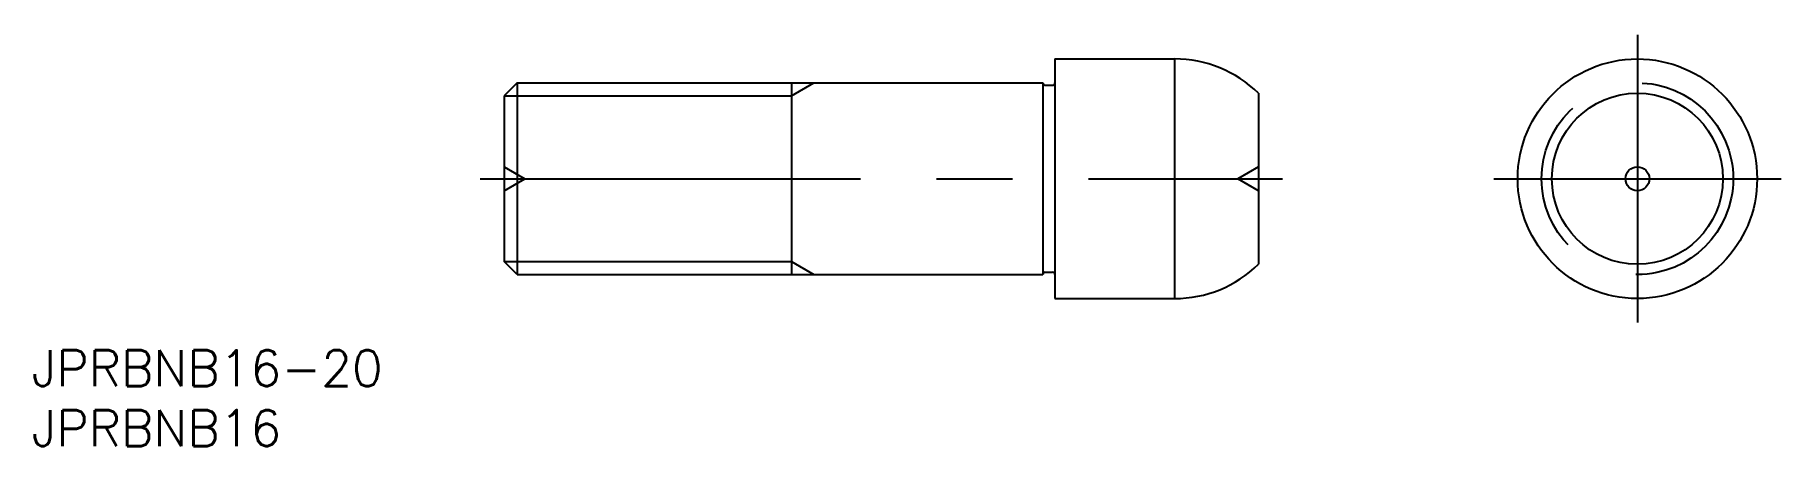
# Model space of a CAD drawing. Extents: x -39 to 107, y -22 to 12.
import ezdxf

# ---------------------------------------------------------------- set-up
doc = ezdxf.new("R2010")
doc.units = 0
doc.linetypes.add('CENTER', pattern=[50.8, 31.75, -6.35, 6.35, -6.35])
doc.linetypes.add('DASHED', pattern=[19.05, 12.7, -6.35])
doc.layers.get('0').update_dxf_attribs({"linetype": 'CONTINUOUS'})
doc.layers.add('CENTER', color=1, linetype='CENTER')
doc.styles.get("Standard").update_dxf_attribs({"font": 'txt.shx', "height": 3, "bigfont": 'bigfont.shx'})

msp = doc.modelspace()

# ---------------------------------------------------------------- linework, layer by layer
at = {"color": 7, "linetype": 'CONTINUOUS'}
for p, q in [((46, 10), (56, 10)), ((46, 10), (46, -10)), ((56, 10), (56, -10)), ((1.08, 8), (0, 6.92)), ((1.08, 8), (45, 8)), ((1.08, 8), (1.08, -8)), ((24, 8), (24, -8)), ((45, 8), (45, -8)), ((45.2, 7.8), (45.8, 7.8)), ((0, 6.92), (0, -6.92)), ((63, 7.14), (63, -7.14)), ((1.08, -8), (0, -6.92)), ((1.08, -8), (45, -8)), ((45.2, -7.8), (45.8, -7.8)), ((46, -10), (56, -10))]:
    msp.add_line(p, q, dxfattribs=at)
at = {"color": 3, "linetype": 'CONTINUOUS'}
for p, q in [((24, 6.92), (25.87, 8)), ((0, 6.92), (24, 6.92)), ((0, -6.92), (24, -6.92)), ((24, -6.92), (25.87, -8))]:
    msp.add_line(p, q, dxfattribs=at)
at = {"color": 3, "linetype": 'DASHED'}
for p, q in [((0, 1), (1.73, 0)), ((0, -1), (1.73, 0)), ((63, 1), (61.27, 0)), ((63, -1), (61.27, 0))]:
    msp.add_line(p, q, dxfattribs=at)
at = {"color": 7, "linetype": 'CONTINUOUS'}
for radius in [10, 7.14, 1]:
    msp.add_circle((94.66, 0), radius, dxfattribs=at)
at = {"color": 3, "linetype": 'DASHED'}
msp.add_circle((94.66, 0), 8, dxfattribs=at)
at = {"color": 7, "linetype": 'CONTINUOUS'}
for centre, radius, start, end in [((56, 0), 10, 45.573, 90), ((45.2, 8), 0.2, 180, 270), ((45.8, 8), 0.2, 270, 0), ((56, 0), 10, 270, 314.427), ((45.2, -8), 0.2, 90, 180), ((45.8, -8), 0.2, 0, 90)]:
    msp.add_arc(centre, radius, start, end, dxfattribs=at)
at = {"layer": 'CENTER', "color": 1, "linetype": 'CENTER'}
for p, q in [((94.66, 12), (94.66, -12)), ((-2, 0), (65, 0)), ((82.66, 0), (106.66, 0))]:
    msp.add_line(p, q, dxfattribs=at)

# ---------------------------------------------------------------- texts
at = {"color": 7, "linetype": 'CONTINUOUS'}
for s, p in [('JPRBNB16-20', (-39.46, -17.31)), ('JPRBNB16', (-39.46, -22.31))]:
    msp.add_text(s, height=3, dxfattribs=at).set_placement(p)

doc.saveas('drawing.dxf')
